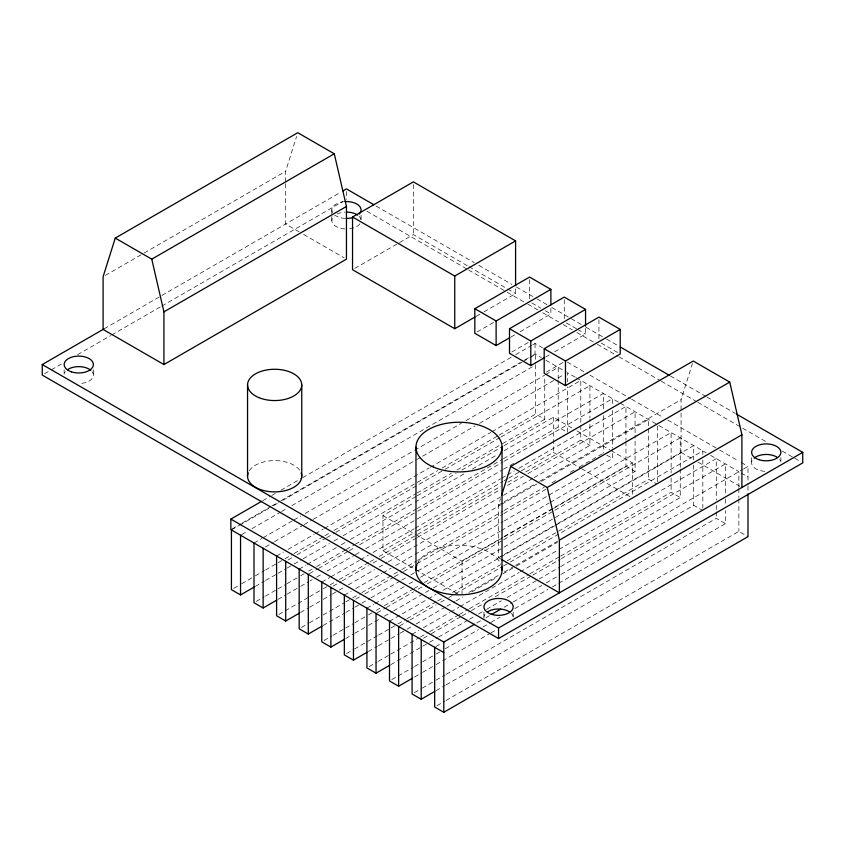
<?xml version="1.0" encoding="UTF-8"?>
<svg xmlns="http://www.w3.org/2000/svg" width="845" height="845" viewBox="0 0 845 845"><rect width="100%" height="100%" fill="white"/><g stroke="black" fill="none" stroke-linecap="round" stroke-linejoin="round"><path stroke-width="0.63" stroke-dasharray="4.22 3.17" d="M285.61 181.886L285.61 171.355L296.606 136.446M500.8 559.031L498.55 557.732L498.55 505.046L500.515 498.814M557.869 523.488L681.07 452.36L681.07 399.664L692.456 363.519M105.371 275.407L143.016 253.68M144.157 253.014L285.61 171.355M104.231 328.758L340.82 192.164M44.531 373.765L50.225 370.48M51.365 369.814L62.762 363.244M77.571 354.689L110.61 335.613M111.751 334.958L160.74 306.672M161.881 306.017L343.028 201.427M354.784 268.404L413.374 234.583L467.887 266.048M476.147 316.357L482.907 312.449M484.037 311.805L515.587 293.585L515.587 287.004M477.108 331.958L494.219 322.082M510.95 337.018L515.513 334.377M520.076 331.747L550.877 313.96L550.877 307.495M511.785 351.985L528.896 342.109M262.753 500.673L270.727 496.078M271.868 495.413L275.29 493.438M280.984 490.153L301.496 478.312M302.637 477.657L511.13 357.277M515.682 354.646L531.632 345.436M532.772 344.781L535.054 343.471L542.469 347.749M231.995 528.981L241.11 523.71M242.251 523.055L270.727 506.609M271.868 505.954L279.843 501.349M280.984 500.694L520.245 362.558M524.798 359.928L531.632 355.977M532.772 355.322L535.054 354.002L541.328 357.625M231.424 529.963L238.258 526.012M239.399 525.358L269.016 508.257M273.579 505.627L278.132 502.997M282.695 500.367L521.946 362.23M523.087 361.565L528.79 358.28M529.931 357.625L535.624 354.33L535.624 363.424M545.627 357.034L550.19 354.404M554.753 351.763L585.553 333.986L585.553 327.511M241.691 534.579L247.384 531.283M251.947 528.653L280.424 512.207M281.565 511.552L287.258 508.257M291.821 505.627L534.494 365.526M546.462 372.011L563.573 362.125M254.007 542.997L261.982 538.392M263.122 537.737L292.74 520.636M293.88 519.981L300.714 516.031M305.277 513.401L413.511 450.913M414.652 450.258L461.359 423.282M465.922 420.652L544.539 375.264M545.669 374.61L558.207 367.374L558.207 379.056M265.414 546.958L273.389 542.353M274.53 541.687L303.006 525.252M304.147 524.587L312.122 519.981M313.263 519.326L415.803 460.124M416.944 459.469L421.497 456.839M422.637 456.184L475.048 425.922M479.601 423.292L553.665 380.535M558.218 377.905L563.911 374.61M276.59 556.042L283.424 552.091M287.987 549.461L314.182 534.336M315.322 533.67L323.297 529.065M324.438 528.41L429.26 467.898M430.401 467.243L490.787 432.376M491.917 431.721L580.79 380.408L580.79 440.129L524.967 472.355M233.706 588.363L240.54 584.413M241.681 583.758L254.208 576.522M255.348 575.867L264.464 570.597M265.605 569.942L276.991 563.361M278.132 562.707L283.836 559.422M284.976 558.756L292.951 554.162M294.081 553.496L323.709 536.395M324.85 535.741L329.402 533.111M333.965 530.48L415.993 483.118M417.134 482.463L437.636 470.623M442.199 467.982L498.022 435.756M499.163 435.101L535.624 414.05L544.75 419.321L544.75 376.479M287.997 559.992L292.55 557.362M297.113 554.732L325.589 538.286M326.73 537.631L334.704 533.026M335.845 532.361L444.079 469.873M445.22 469.218L499.913 437.647M501.043 436.981L589.916 385.679L589.916 418.138M255.359 586.398L264.474 581.128M265.615 580.473L277.012 573.892M278.142 573.237L286.117 568.632M287.258 567.977L292.962 564.692M294.102 564.027L302.077 559.422M303.207 558.767L329.413 543.641M333.976 541.011L338.528 538.381M343.091 535.741L416.004 493.649M417.145 492.994L451.325 473.253M457.018 469.968L501.455 444.312M502.595 443.657L544.75 419.321M457.525 593.76L382.954 550.708L382.954 515.587L416.11 496.437M417.25 495.783L456.12 473.337M461.845 470.042L502.997 446.276M504.148 445.611L553.306 417.229L572.519 428.32M299.172 569.076L306.006 565.125M307.147 564.471L336.764 547.37M341.327 544.74L345.88 542.11M350.443 539.48L414.24 502.638M415.381 501.983L465.51 473.042M472.344 469.091L497.409 454.621M504.254 450.681L603.372 393.453L603.372 410.321M256.288 601.397L264.263 596.792M265.404 596.137L276.79 589.556M277.931 588.902L285.906 584.296M287.046 583.641L299.574 576.406M300.714 575.741L304.137 573.776M308.689 571.146L312.111 569.171M316.664 566.541L345.151 550.095M346.292 549.43L354.266 544.835M355.407 544.169L415.793 509.313M416.934 508.648L502.374 459.321M503.514 458.655L558.207 427.084L567.333 432.355L567.333 386.925M309.439 573.692L317.414 569.086M318.554 568.421L348.172 551.32M349.312 550.665L355.006 547.38M359.569 544.75L416.532 511.859M417.673 511.193L503.124 461.866M504.264 461.212L612.498 398.713L612.498 405.209M277.942 599.432L285.916 594.827M287.057 594.172L299.595 586.937M300.725 586.282L308.7 581.677M309.84 581.011L312.122 579.702M316.685 577.072L322.378 573.776M326.93 571.146L354.277 555.366M355.418 554.7L361.111 551.415M365.674 548.785L415.803 519.844M416.944 519.179L502.395 469.852M503.525 469.186L513.781 463.271M321.755 582.11L329.73 577.515M330.87 576.85L359.347 560.404M360.488 559.749L368.462 555.144M373.025 552.514L414.039 528.833M415.18 528.178L500.631 478.84M501.772 478.185L506.324 475.555M507.465 474.901L514.299 470.95M518.862 468.32L625.955 406.487L625.955 440.234M382.954 550.708L416.11 531.568M417.25 530.903L502.997 481.396M504.148 480.742L507.57 478.756M508.722 478.101L520.15 471.499M521.291 470.845L553.306 452.36L580.42 468.014M278.871 614.442L308.488 597.33M309.629 596.676L322.167 589.44M323.297 588.785L329.001 585.49M330.141 584.835L338.116 580.23M339.246 579.575L368.874 562.474M370.015 561.819L374.567 559.179M379.13 556.549L501.032 486.171M507.877 482.22L520.404 474.985M333.162 586.071L341.137 581.466M342.278 580.811L368.473 565.675M373.036 563.045L379.87 559.094M381.01 558.439L416.332 538.054M417.472 537.388L500.641 489.371M507.475 485.431L523.425 476.221M527.988 473.591L635.081 411.758L635.081 433.823M300.524 612.467L308.499 607.861M309.64 607.206L322.177 599.971M323.308 599.316L331.293 594.711M332.423 594.056L338.127 590.761M339.267 590.106L343.82 587.476M348.372 584.846L374.578 569.71M379.141 567.079L387.116 562.474M388.256 561.819L532.952 478.281M534.093 477.626L589.916 445.389L589.916 419.426M498.55 505.046L503.113 502.405M504.254 501.75L535.054 483.974M539.617 481.333L681.07 399.664M344.337 595.155L351.171 591.204M355.734 588.574L381.929 573.449M383.07 572.783L391.045 568.189M395.608 565.548L413.839 555.028M414.979 554.373L500.42 505.035M501.56 504.38L536.881 483.984M541.444 481.354L648.537 419.521L648.537 427.316M301.454 627.476L308.288 623.525M309.428 622.871L321.956 615.635M323.096 614.98L344.749 602.485M345.88 601.82L351.583 598.535M352.724 597.88L360.699 593.274M361.84 592.609L400.572 570.248M401.713 569.593L416.522 561.038M417.662 560.383L503.113 511.045M504.254 510.391L544.127 487.364M552.102 482.759L556.654 480.129M570.333 472.239L574.885 469.609M579.448 466.979L602.231 453.818M355.745 599.105L360.297 596.475M364.86 593.845L393.337 577.399M394.478 576.744L402.452 572.139M403.593 571.484L416.131 564.238M417.261 563.583L502.712 514.256M503.852 513.591L546.007 489.255M323.107 625.511L344.76 613.016M345.89 612.35L353.875 607.745M355.006 607.09L360.709 603.805M361.85 603.14L369.825 598.535M370.966 597.88L400.583 580.779M401.724 580.124L406.276 577.494M410.839 574.864L416.532 571.569M417.673 570.914L503.124 521.576M504.264 520.921L612.498 458.434L612.498 449.35M366.92 608.189L373.754 604.249M374.895 603.583L404.523 586.483M409.075 583.853L413.627 581.223M420.472 577.272L500.219 531.23M501.36 530.575L549.208 502.944M550.348 502.289L671.12 432.566L671.12 472.809M324.036 640.51L332.011 635.905M333.152 635.25L344.538 628.669M345.679 628.015L353.654 623.409M354.794 622.754L367.332 615.519M368.462 614.864L371.884 612.889M376.437 610.259L379.859 608.284M384.422 605.654L412.899 589.208M414.039 588.553L419.733 585.258M424.296 582.627L502.902 537.24M504.042 536.586L625.955 466.197L635.081 471.468L635.081 435.122M382.954 515.587L462.046 561.249L503.208 537.483M504.349 536.828L552.366 509.102M553.507 508.436L632.398 462.891L632.398 496.723M377.187 612.805L385.162 608.199M386.302 607.544L413.649 591.753M418.201 589.123L422.753 586.493M427.316 583.863L502.511 540.441M503.652 539.786L553.781 510.845M554.922 510.19L680.246 437.826L680.246 467.686M345.689 638.545L353.664 633.94M354.805 633.285L367.343 626.05M368.473 625.395L379.87 618.815M384.433 616.185L392.407 611.579M393.548 610.924L428.859 590.528M433.422 587.898L502.923 547.771M504.053 547.116L554.193 518.175M555.323 517.51L635.081 471.468M498.55 557.732L503.113 555.102M504.254 554.436L556.728 524.143M389.503 621.233L427.105 599.517M428.235 598.862L436.21 594.257M443.055 590.317L554.7 525.854M555.841 525.189L693.703 445.6L693.703 459.881M346.619 653.555L353.453 649.604M354.594 648.949L377.377 635.789M378.518 635.134L389.915 628.553M391.045 627.898L396.749 624.613M397.889 623.948L405.864 619.343M407.005 618.688L436.622 601.587M437.763 600.932L443.456 597.637M452.571 592.377L500.42 564.756M507.264 560.805L557.394 531.864M558.534 531.199L648.537 479.242L656.523 483.847M399.769 625.839L408.885 620.579M410.026 619.924L436.231 604.788M440.784 602.158L444.206 600.182M448.758 597.552L454.452 594.267M455.592 593.612L502.31 566.636M503.451 565.981L509.144 562.696M510.285 562.031L702.829 450.871L702.829 454.768M468.901 592.408L498.634 575.255M504.349 571.949L514.637 566.013M515.777 565.347L558.08 540.927M368.272 651.59L377.388 646.319M378.528 645.664L389.925 639.084M391.055 638.429L399.041 633.824M400.171 633.169L405.875 629.874M407.015 629.219L411.568 626.589M416.131 623.959L445.748 606.858M446.889 606.203L454.863 601.598M456.004 600.932L462.838 596.992M471.954 591.722L497.018 577.251M502.712 573.966L515.249 566.731M516.39 566.076L557.404 542.395M412.085 634.268L418.919 630.317M423.482 627.687L449.688 612.562M450.818 611.907L458.793 607.302M459.933 606.636L519.179 572.435M520.319 571.78L557.922 550.074M559.063 549.408L716.285 458.634L716.285 500.177M369.202 666.589L377.176 661.984M378.317 661.329L389.703 654.748M390.844 654.093L419.331 637.648M420.472 636.993L428.447 632.387M429.587 631.722L458.064 615.287M459.205 614.621L468.32 609.361M469.461 608.706L528.706 574.505M529.847 573.839L559.464 556.739M560.605 556.084L671.12 492.276L680.246 497.547L680.246 468.986M423.493 638.218L430.327 634.278M431.468 633.613L461.085 616.512M462.226 615.857L470.2 611.252M471.341 610.597L482.738 604.017M495.265 596.781L531.727 575.73M532.868 575.075L560.214 559.284M561.344 558.629L725.411 463.905L725.411 493.765M390.855 664.624L421.623 646.858M422.753 646.203L428.457 642.918M429.598 642.263L437.573 637.658M438.713 636.993L468.331 619.892M469.471 619.237L474.024 616.607M478.587 613.977L485.421 610.027M486.562 609.372L501.37 600.816M507.063 597.531L537.832 579.765M538.973 579.11L559.474 567.27M560.615 566.615L680.246 497.547M435.809 646.647L441.502 643.362M476.823 622.966L481.396 620.325M485.938 617.706L489.371 615.72M504.169 607.185L512.154 602.569M513.285 601.915L541.772 585.469M546.324 582.839L560.003 574.938M561.133 574.294L742.301 469.693M743.442 469.038L747.994 466.408L747.994 484.734M391.784 679.623L413.427 667.127M414.568 666.473L421.401 662.522M422.542 661.867L435.08 654.632M436.21 653.977L439.632 652.002M445.326 648.717L478.365 629.641M482.928 627.001L489.762 623.061M490.903 622.395L500.018 617.135M514.827 608.59L547.866 589.514M552.429 586.884L693.703 505.31L702.829 510.581M414.578 677.003L421.412 673.053M422.553 672.398L435.09 665.163M436.231 664.508L489.773 633.592M490.913 632.937L496.606 629.641M414.367 692.668L421.201 688.717M422.342 688.062L434.869 680.827M436.009 680.172L445.125 674.901M446.266 674.247L716.285 518.355L725.411 523.625L725.411 510.644M436.02 690.703L445.135 685.432M446.276 684.777L725.411 523.625M436.949 705.702L444.924 701.096M446.065 700.442L738.868 531.389L747.994 536.659M376.109 206.043L474.214 262.679M478.777 265.309L511.859 284.416M516.422 287.046L535.814 298.243M536.955 298.898L547.222 304.834M551.785 307.464L570.037 318.005M571.178 318.66L581.444 324.586M586.007 327.226L605.4 338.422M606.541 339.077L619.089 346.323M670.423 375.962L705.786 396.379M706.927 397.034L735.446 413.501M469.017 266.703L506.504 288.346M507.634 289.001L515.587 293.585M531.822 302.964L540.789 308.14M545.268 310.728L550.877 313.96M566.499 322.98L576.586 328.811M577.705 329.455L585.553 333.986M601.175 343.007L617.991 352.714M366.983 211.303L467.369 269.259M468.51 269.925L506.155 291.652M507.296 292.317L526.688 303.513M527.829 304.168L538.096 310.094M542.659 312.734L558.629 321.956M563.192 324.586L572.318 329.856M576.881 332.486L596.274 343.683M597.415 344.348L617.948 356.199M619.089 356.854L660.156 380.567M661.297 381.232L696.66 401.639M697.801 402.304L767.387 442.474M782.216 451.04L793.624 457.631M794.765 458.286L800.468 461.581M567.333 362.104L587.634 373.828M589.916 375.138L630.518 398.587M631.659 399.241L663.272 417.493M667.751 420.081L716.285 448.103M719.708 450.079L738.868 461.138M741.149 462.458L747.994 466.408M545.87 360.255L566.192 371.98M575.181 377.176L567.333 372.645L567.333 381.729M576.301 377.821L619.227 402.6M620.346 403.245L657.663 424.792L657.663 481.914M658.783 425.436L706.188 452.814M710.677 455.402L738.868 471.679L738.868 487.259M741.149 472.989L747.994 476.95M299.13 231.847L285.61 224.041L285.61 183.207M303.64 234.445L344.2 257.862M681.07 452.36L693.46 459.511M697.97 462.109L739.66 486.181M577.029 430.929L609.805 449.846M610.935 450.501L632.398 462.891M580.79 440.129L589.916 445.389M606.794 455.138L612.498 458.434M581.55 468.669L632.398 498.022M780.875 457.631L780.875 462.891A14.629 8.45 0 0 0 779.671 459.543M751.617 457.631L751.617 462.891M747.994 486.033L747.994 492.519M738.868 488.547L738.868 497.642M738.868 498.941L738.868 531.389M725.411 498.962L725.411 505.447M716.285 505.373L716.285 510.56M716.285 511.859L716.285 518.355M702.829 459.955L702.829 507.982M693.703 465.077L693.703 505.31M671.12 477.995L671.12 492.276M648.537 428.616L648.537 479.242M625.955 441.534L625.955 466.197M612.498 410.395L612.498 448.051M603.372 415.518L603.372 453.163M598.936 319.706L598.936 339.12M564.259 299.69L564.259 319.104M558.207 380.356L558.207 427.084M553.306 417.229L553.306 452.36M535.624 364.723L535.624 414.05M535.054 343.471L535.054 354.002M529.583 279.663L529.583 299.077M513.179 612.181L513.179 617.452M483.921 612.181L483.921 617.452M462.046 561.249L462.046 593.771M413.374 184.527L413.374 234.583M361.079 215.264L361.079 220.524M346.45 191.551L346.45 199.452M331.821 209.993L331.821 215.264M331.821 216.573L331.821 220.524M93.383 369.814L93.383 375.085M64.125 369.814L64.125 375.085A14.629 8.45 0 0 1 65.329 371.726M249.264 470.771A27.103 15.643 0 0 1 274.657 460.599A27.103 15.643 0 0 1 300.049 470.771M417.219 564.111A43.021 24.832 0 0 1 459.004 545.194A43.021 24.832 0 0 1 500.789 564.111M345.404 218.411A14.629 8.45 0 0 1 335.222 215.401M332.507 212.549A14.629 8.45 0 0 1 343.45 201.723M359.875 223.883A14.629 8.45 0 0 1 349.45 228.794M344.94 228.932A14.629 8.45 0 0 1 334.398 215.739M337.081 214.038A14.629 8.45 0 0 1 344.94 212.127M359.241 216.426A14.629 8.45 0 0 1 360.995 219.658M92.179 371.726A14.629 8.45 0 0 1 80.264 383.482M764.736 471.299A14.629 8.45 0 0 1 752.821 459.543M511.341 613.354A14.629 8.45 0 0 1 513.095 618.318M484.005 618.318A14.629 8.45 0 0 1 485.759 613.354"/><path stroke-width="1.27" d="M115.258 238.089L103.09 276.727L103.09 329.413L163.93 364.544L346.45 259.161L346.45 206.476L334.282 153.79L297.778 132.707L115.258 238.089L151.762 259.161L163.93 311.858L163.93 364.544M501.687 495.075L510.718 466.408L693.238 361.026L729.742 382.109L741.91 434.795L741.91 487.48M151.762 259.161L334.282 153.79M736.587 414.156L802.75 452.36L802.75 462.891L498.55 638.524L42.25 375.085L42.25 364.544L103.777 329.022M343.028 190.885L346.45 188.91L373.828 204.722M163.93 311.858L346.45 206.476M475.027 317.002L454.747 328.716L352.534 269.703L352.534 217.017L413.374 181.886L515.587 240.899L515.587 285.684M352.534 217.017L454.747 276.03L515.587 240.899M509.81 337.673L496.121 345.573L474.827 333.279L474.827 308.689L529.583 277.075L550.877 289.37L550.877 304.908M474.827 308.689L496.121 320.984L550.877 289.37M544.486 357.688L530.797 365.6L509.503 353.305L509.503 328.716L564.259 297.102L585.553 309.397L585.553 326.223M509.503 328.716L530.797 341.01L585.553 309.397M443.794 652.572L230.854 529.635L230.854 519.094L261.612 501.338M544.18 348.731L598.936 317.118L620.23 329.413L620.23 354.002L565.474 385.616L544.18 373.321L544.18 348.731L565.474 361.026L620.23 329.413M231.424 529.963L231.424 589.673L240.55 594.943L254.218 587.053M254.007 542.997L254.007 602.717L263.133 607.988L276.801 600.087M276.59 556.042L276.59 615.751L285.716 621.022L299.383 613.132M510.718 466.408L547.222 487.48L729.742 382.109M299.172 569.076L299.172 628.796L308.298 634.056L321.966 626.166M321.755 582.11L321.755 641.83L330.881 647.101L344.549 639.2M501.93 559.686L559.39 592.863L559.39 540.166L741.91 434.795M344.337 595.155L344.337 654.864L353.463 660.135L367.131 652.245M366.92 608.189L366.92 667.909L376.046 673.169L389.714 665.279M230.854 519.094L443.794 642.031L474.552 624.275M491.642 614.41L500.758 609.15M42.25 364.544L498.55 627.983L802.75 452.36M389.503 621.233L389.503 680.943L398.629 686.214L412.297 678.324M412.085 634.268L412.085 693.977L421.211 699.248L434.879 691.358M434.668 647.302L434.668 707.022L443.794 712.293L747.994 536.659L747.994 493.818M620.23 346.978L669.282 375.296M547.222 487.48L559.39 540.166M565.474 361.026L565.474 385.616M530.797 341.01L530.797 365.6M502.025 447.089L502.025 570.026M498.55 627.983L498.55 638.524M496.121 320.984L496.121 345.573M454.747 276.03L454.747 328.716M443.794 642.031L443.794 712.293M421.211 639.538L421.211 699.248M415.983 447.089L415.983 570.026M398.629 626.494L398.629 686.214M376.046 613.459L376.046 673.169M353.463 600.425L353.463 660.135M330.881 587.381L330.881 647.101M308.298 574.346L308.298 634.056M301.76 384.919L301.76 476.242M285.716 561.312L285.716 621.022M263.133 548.268L263.133 607.988M247.553 384.919L247.553 476.242M240.55 535.234L240.55 594.943M301.147 472.915A27.103 15.643 0 0 1 274.657 491.885A27.103 15.643 0 0 1 248.176 472.915M501.581 566.488A43.021 24.832 0 0 1 457.641 594.848A43.021 24.832 0 0 1 416.891 564.935M344.94 201.585A14.629 8.45 0 0 1 358.629 205.314A14.629 8.45 0 0 1 359.283 214.038M353.548 217.376A14.629 8.45 0 0 1 346.45 218.433M346.45 212.084A14.629 8.45 0 0 1 357.678 215.116M67.526 369.666A14.629 8.45 0 0 1 90.806 370.3M754.194 458.106A14.629 8.45 0 0 1 777.474 457.483M487.322 612.034A14.629 8.45 0 0 1 509.778 612.034M258.76 397.583A27.103 15.643 0 0 0 301.612 386.535A27.103 15.643 0 0 0 263.608 370.628A27.103 15.643 0 0 0 258.76 397.583M433.76 467.2A43.021 24.832 0 0 0 501.793 449.656A43.021 24.832 0 0 0 441.46 424.412A43.021 24.832 0 0 0 433.76 467.2M71.445 371.853A14.629 8.45 0 0 0 93.383 364.544A14.629 8.45 0 0 0 71.445 357.234A14.629 8.45 0 0 0 71.445 371.853M758.937 459.669A14.629 8.45 0 0 0 780.875 452.36A14.629 8.45 0 0 0 758.937 445.04A14.629 8.45 0 0 0 758.937 459.669M491.241 614.22A14.629 8.45 0 0 0 513.179 606.911A14.629 8.45 0 0 0 491.241 599.591A14.629 8.45 0 0 0 491.241 614.22"/></g></svg>
